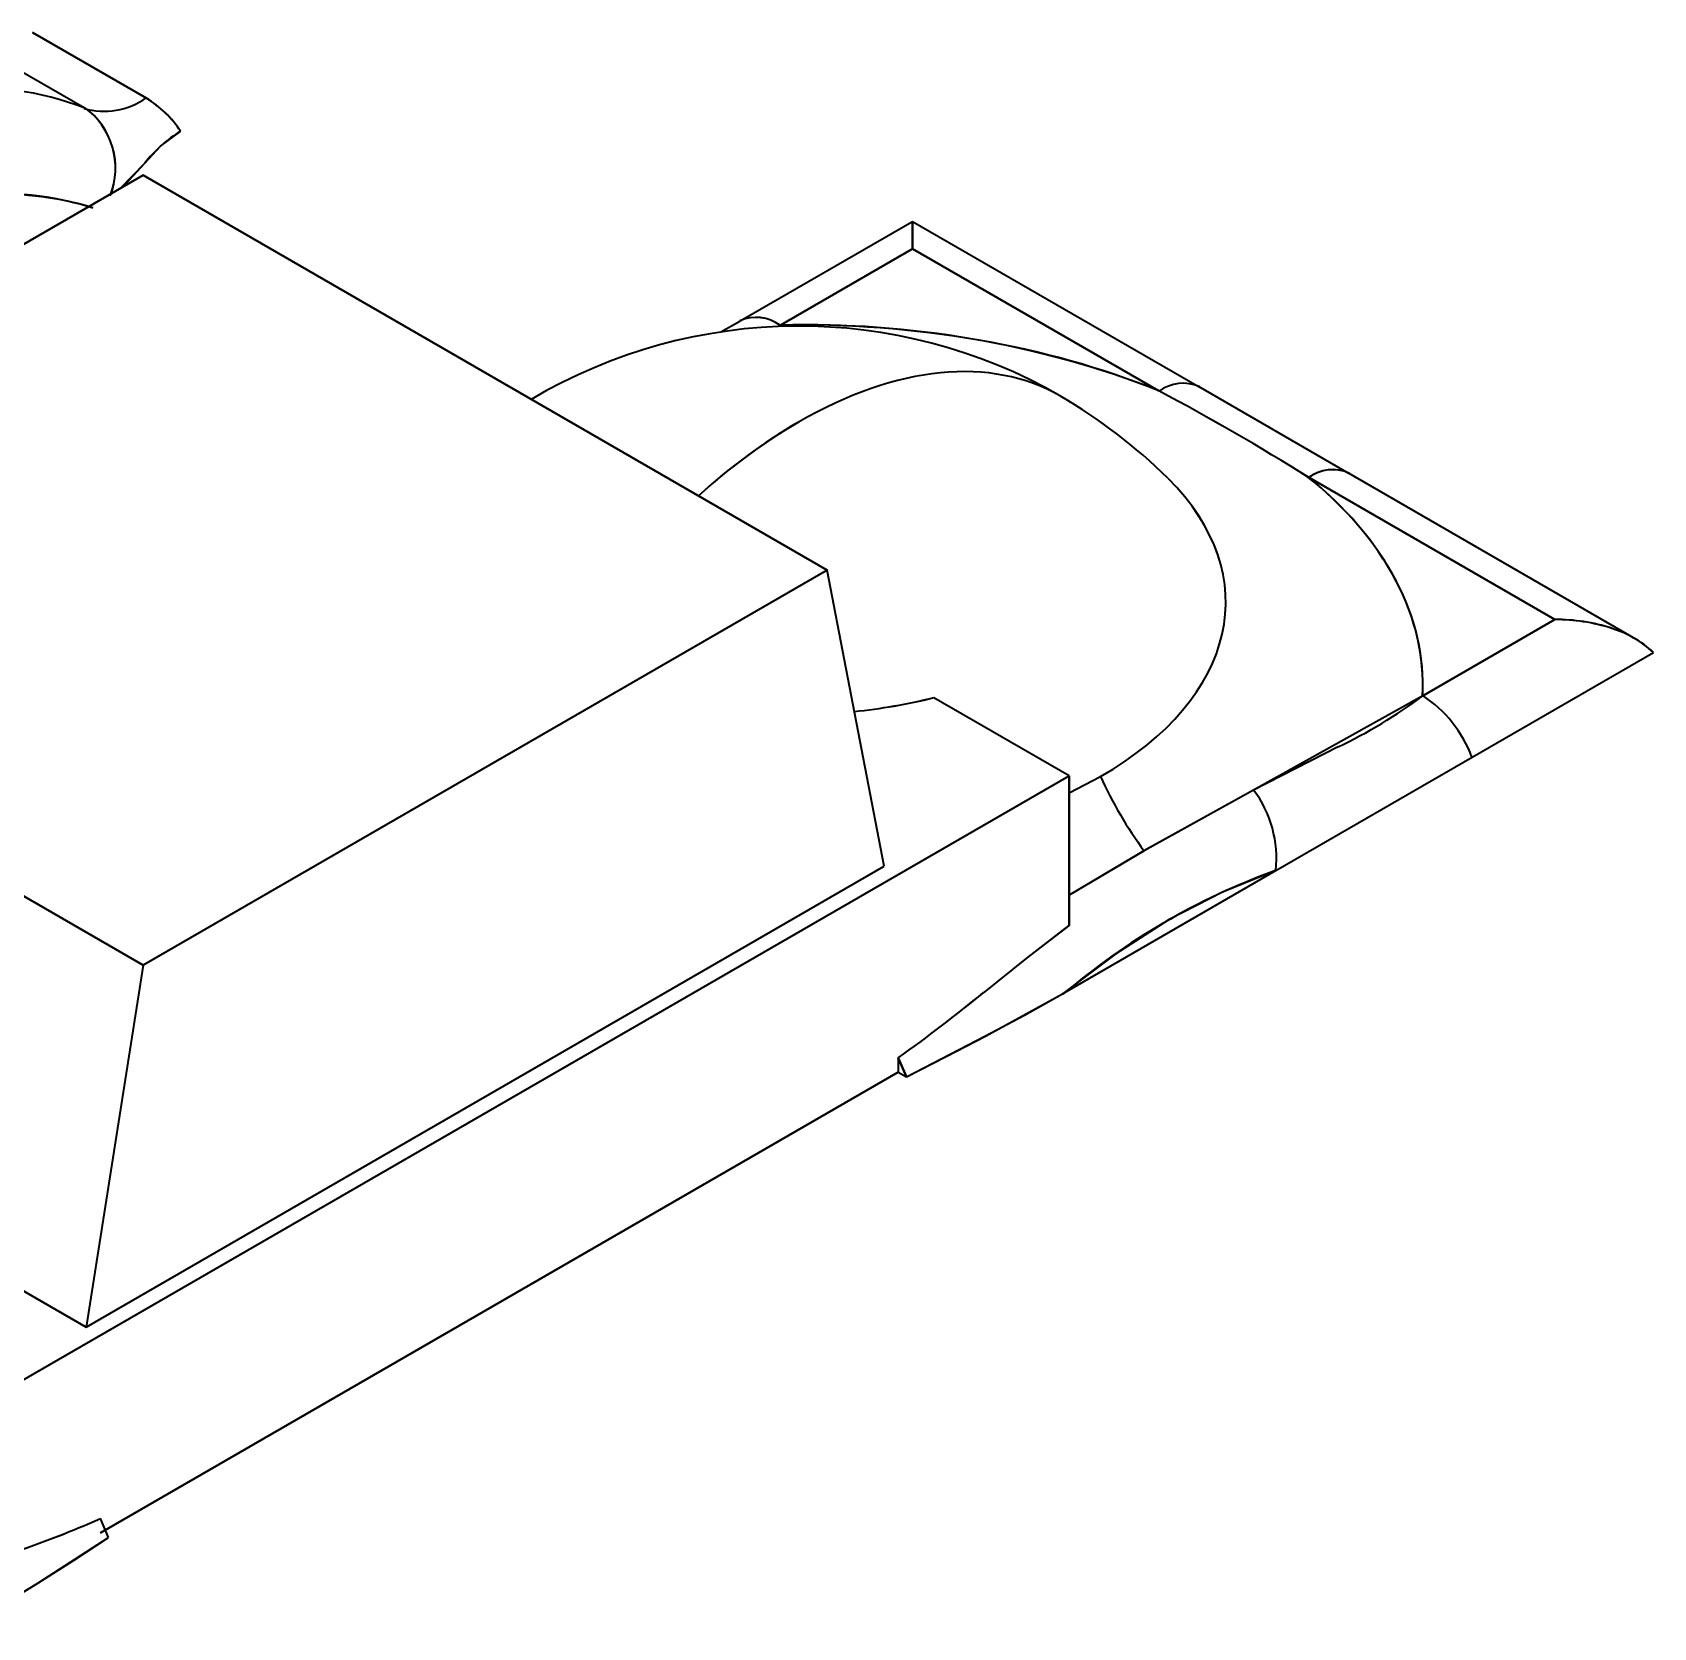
# Model space of a CAD drawing. Extents: x 146 to 1134, y 78 to 926.
# Drawn here: x 804.839 to 806.85, y 852.305 to 854.284 of the extents above; entities that cross this region are included whole.
import ezdxf

# ---------------------------------------------------------------- set-up
doc = ezdxf.new("R2010")
doc.units = 0

msp = doc.modelspace()

# ---------------------------------------------------------------- linework, layer by layer
at = {"color": 7, "lineweight": 35, "ltscale": 0.004084}
for p, q in [((804.839, 854.2839), (804.9805, 854.2023)), ((804.9805, 854.2023), (804.839, 854.2839))]:
    msp.add_line(p, q, dxfattribs=at)
at = {"color": 7, "lineweight": 35, "ltscale": 0.004083}
msp.add_line((804.903, 854.1902), (804.7615, 854.2719), dxfattribs=at)
msp.add_line((804.903, 854.1902), (804.7615, 854.2719), dxfattribs=at)
at = {"color": 7, "lineweight": 35, "ltscale": 0.000782471}
msp.add_line((804.9979, 854.1427), (805.0229, 854.1615), dxfattribs=at)
at = {"color": 7, "lineweight": 35, "ltscale": 0.000717866}
msp.add_line((804.9782, 854.1218), (804.9979, 854.1427), dxfattribs=at)
at = {"color": 7, "lineweight": 35, "ltscale": 0.001083}
msp.add_line((804.9481, 854.0906), (804.9782, 854.1218), dxfattribs=at)
at = {"color": 7, "lineweight": 35, "ltscale": 0.000715943}
msp.add_line((804.9588, 854.1007), (804.9782, 854.1218), dxfattribs=at)
at = {"color": 7, "lineweight": 35, "ltscale": 0.024494}
for p, q in [((804.1277, 853.6169), (804.9762, 854.1068)), ((804.9762, 854.1068), (804.1277, 853.6169)), ((805.8247, 853.6169), (804.9762, 854.1068)), ((804.9762, 854.1068), (805.8247, 853.6169)), ((804.9055, 852.6779), (804.0569, 853.1678)), ((804.0569, 853.1678), (804.9055, 852.6779))]:
    msp.add_line(p, q, dxfattribs=at)
at = {"color": 7, "lineweight": 35, "ltscale": 0.000382104}
msp.add_line((804.9477, 854.0902), (804.9588, 854.1007), dxfattribs=at)
at = {"color": 7, "lineweight": 35, "ltscale": 0.006175}
msp.add_line((805.7169, 853.926), (805.9308, 854.0494), dxfattribs=at)
at = {"color": 7, "lineweight": 35, "ltscale": 9.76563e-05}
for p, q in [((805.9308, 854.0455), (805.9308, 854.0494)), ((805.9308, 854.0494), (805.9308, 854.0455))]:
    msp.add_line(p, q, dxfattribs=at)
at = {"color": 7, "lineweight": 35, "ltscale": 0.010265}
msp.add_line((805.9308, 854.0494), (806.2864, 853.8442), dxfattribs=at)
at = {"color": 7, "lineweight": 35, "ltscale": 0.000747681}
for p, q in [((805.9308, 854.0455), (805.9308, 854.0156)), ((805.9308, 854.0156), (805.9308, 854.0455))]:
    msp.add_line(p, q, dxfattribs=at)
at = {"color": 7, "lineweight": 35, "ltscale": 0.004732}
for p, q in [((805.9308, 854.0156), (805.7668, 853.921)), ((805.7668, 853.921), (805.9308, 854.0156))]:
    msp.add_line(p, q, dxfattribs=at)
at = {"color": 7, "lineweight": 35, "ltscale": 0.008821}
for p, q in [((806.2364, 853.8392), (805.9308, 854.0156)), ((805.9308, 854.0156), (806.2364, 853.8392))]:
    msp.add_line(p, q, dxfattribs=at)
at = {"color": 7, "lineweight": 35, "ltscale": 0.000679263}
msp.add_line((805.6931, 853.9124), (805.7167, 853.9258), dxfattribs=at)
at = {"color": 7, "lineweight": 35, "ltscale": 0.005358}
msp.add_line((806.4722, 853.7369), (806.2866, 853.8441), dxfattribs=at)
at = {"color": 7, "lineweight": 35, "ltscale": 0.00882}
for p, q in [((806.7275, 853.5557), (806.422, 853.7321)), ((806.422, 853.7321), (806.7275, 853.5557))]:
    msp.add_line(p, q, dxfattribs=at)
at = {"color": 7, "lineweight": 35, "ltscale": 0.010263}
msp.add_line((806.472, 853.737), (806.8275, 853.5317), dxfattribs=at)
at = {"color": 7, "lineweight": 35, "ltscale": 0.024495}
for p, q in [((804.1277, 853.6169), (804.9762, 853.127)), ((804.9762, 853.127), (804.1277, 853.6169)), ((805.8247, 853.6169), (804.9762, 853.127)), ((805.8247, 853.6169), (804.9762, 853.127))]:
    msp.add_line(p, q, dxfattribs=at)
at = {"color": 7, "lineweight": 35, "ltscale": 0.009354}
msp.add_line((805.8954, 853.2495), (805.8247, 853.6169), dxfattribs=at)
msp.add_line((805.8954, 853.2495), (805.8247, 853.6169), dxfattribs=at)
at = {"color": 7, "lineweight": 35, "ltscale": 0.004731}
for p, q in [((806.5637, 853.461), (806.7275, 853.5557)), ((806.7275, 853.5557), (806.5637, 853.461))]:
    msp.add_line(p, q, dxfattribs=at)
at = {"color": 7, "lineweight": 35, "ltscale": 0.0065}
msp.add_line((806.6249, 853.3848), (806.85, 853.5148), dxfattribs=at)
msp.add_line((806.6249, 853.3848), (806.85, 853.5148), dxfattribs=at)
at = {"color": 7, "lineweight": 35, "ltscale": 0.004852}
msp.add_line((806.1252, 853.3617), (805.9572, 853.4587), dxfattribs=at)
msp.add_line((806.1252, 853.3617), (805.9572, 853.4587), dxfattribs=at)
at = {"color": 7, "lineweight": 35, "ltscale": 0.006001}
msp.add_line((806.5637, 853.461), (806.354, 853.3441), dxfattribs=at)
at = {"color": 7, "lineweight": 35, "ltscale": 0.002946}
msp.add_line((806.459, 853.3976), (806.354, 853.3441), dxfattribs=at)
at = {"color": 7, "lineweight": 35, "ltscale": 0.007032}
msp.add_line((806.3813, 853.2442), (806.6249, 853.3848), dxfattribs=at)
msp.add_line((806.3813, 853.2442), (806.6249, 853.3848), dxfattribs=at)
at = {"color": 7, "lineweight": 35, "ltscale": 0.040824}
msp.add_line((804.7111, 852.5452), (806.1252, 853.3617), dxfattribs=at)
msp.add_line((804.7111, 852.5452), (806.1252, 853.3617), dxfattribs=at)
at = {"color": 7, "lineweight": 35, "ltscale": 0.00463}
for p, q in [((806.1252, 853.3617), (806.1252, 853.1765)), ((806.1252, 853.1765), (806.1252, 853.3617))]:
    msp.add_line(p, q, dxfattribs=at)
at = {"color": 7, "lineweight": 35, "ltscale": 0.001097}
msp.add_line((806.1252, 853.3405), (806.1641, 853.3608), dxfattribs=at)
msp.add_line((806.1252, 853.3405), (806.1641, 853.3608), dxfattribs=at)
at = {"color": 7, "lineweight": 35, "ltscale": 0.003891}
msp.add_line((806.354, 853.3441), (806.2178, 853.2687), dxfattribs=at)
at = {"color": 7, "lineweight": 35, "ltscale": 0.003888}
msp.add_line((806.354, 853.3441), (806.218, 853.2688), dxfattribs=at)
at = {"color": 7, "lineweight": 35, "ltscale": 0.002695}
msp.add_line((806.218, 853.2688), (806.1252, 853.2138), dxfattribs=at)
at = {"color": 7, "lineweight": 35, "ltscale": 0.002693}
msp.add_line((806.2178, 853.2687), (806.1252, 853.2137), dxfattribs=at)
at = {"color": 7, "lineweight": 35, "ltscale": 0.028578}
msp.add_line((804.9055, 852.6779), (805.8954, 853.2495), dxfattribs=at)
msp.add_line((804.9055, 852.6779), (805.8954, 853.2495), dxfattribs=at)
at = {"color": 7, "lineweight": 35, "ltscale": 0.007638}
msp.add_line((806.1167, 853.0914), (806.3813, 853.2442), dxfattribs=at)
msp.add_line((806.1167, 853.0914), (806.3813, 853.2442), dxfattribs=at)
at = {"color": 7, "lineweight": 35, "ltscale": 0.001781}
msp.add_line((806.3813, 853.2442), (806.3153, 853.2173), dxfattribs=at)
at = {"color": 7, "lineweight": 35, "ltscale": 0.001858}
msp.add_line((806.3153, 853.2173), (806.2491, 853.1834), dxfattribs=at)
at = {"color": 7, "lineweight": 35, "ltscale": 0.001678}
msp.add_line((806.1252, 853.1765), (806.0722, 853.1354), dxfattribs=at)
at = {"color": 7, "lineweight": 35, "ltscale": 0.001685}
msp.add_line((806.1256, 853.1766), (806.0723, 853.1354), dxfattribs=at)
at = {"color": 7, "lineweight": 35, "ltscale": 0.001967}
msp.add_line((806.2491, 853.1834), (806.1829, 853.1409), dxfattribs=at)
at = {"color": 7, "lineweight": 35, "ltscale": 0.001699}
msp.add_line((806.0723, 853.1354), (806.0191, 853.093), dxfattribs=at)
at = {"color": 7, "lineweight": 35, "ltscale": 0.001692}
msp.add_line((806.0722, 853.1354), (806.0193, 853.0931), dxfattribs=at)
at = {"color": 7, "lineweight": 35, "ltscale": 0.002067}
msp.add_line((806.1829, 853.1409), (806.1167, 853.0914), dxfattribs=at)
at = {"color": 7, "lineweight": 35, "ltscale": 0.011364}
msp.add_line((804.9762, 853.127), (804.9055, 852.6779), dxfattribs=at)
msp.add_line((804.9762, 853.127), (804.9055, 852.6779), dxfattribs=at)
at = {"color": 7, "lineweight": 35, "ltscale": 0.002717}
msp.add_line((806.0215, 853.039), (806.1167, 853.0914), dxfattribs=at)
at = {"color": 7, "lineweight": 35, "ltscale": 0.001353}
msp.add_line((806.0695, 853.0649), (806.1168, 853.0914), dxfattribs=at)
at = {"color": 7, "lineweight": 35, "ltscale": 0.001367}
msp.add_line((806.0214, 853.0391), (806.0695, 853.0649), dxfattribs=at)
at = {"color": 7, "lineweight": 35, "ltscale": 0.002757}
msp.add_line((805.9234, 852.9884), (806.0214, 853.0391), dxfattribs=at)
at = {"color": 7, "lineweight": 35, "ltscale": 0.001379}
msp.add_line((805.9725, 853.0136), (806.0215, 853.039), dxfattribs=at)
at = {"color": 7, "lineweight": 35, "ltscale": 0.000442505}
msp.add_line((805.9131, 853.012), (805.9131, 852.9943), dxfattribs=at)
msp.add_line((805.9131, 853.012), (805.9131, 852.9943), dxfattribs=at)
at = {"color": 7, "lineweight": 35, "ltscale": 0.000642357}
for p, q in [((805.9233, 852.9884), (805.9131, 853.012)), ((805.9131, 853.012), (805.9234, 852.9884))]:
    msp.add_line(p, q, dxfattribs=at)
at = {"color": 7, "lineweight": 35, "ltscale": 0.001382}
msp.add_line((805.9233, 852.9884), (805.9725, 853.0136), dxfattribs=at)
at = {"color": 7, "lineweight": 35, "ltscale": 0.028577}
for p, q in [((805.9131, 852.9943), (804.9232, 852.4227)), ((804.9232, 852.4227), (805.9131, 852.9943))]:
    msp.add_line(p, q, dxfattribs=at)
at = {"color": 7, "lineweight": 35, "ltscale": 0.000295249}
msp.add_line((805.9131, 852.9943), (805.9233, 852.9884), dxfattribs=at)
msp.add_line((805.9131, 852.9943), (805.9233, 852.9884), dxfattribs=at)
at = {"color": 7, "lineweight": 35, "ltscale": 0.000643756}
msp.add_line((804.9334, 852.4168), (804.9232, 852.4404), dxfattribs=at)
msp.add_line((804.9334, 852.4168), (804.9232, 852.4404), dxfattribs=at)
at = {"color": 7, "lineweight": 35, "ltscale": 0.002605}
msp.add_line((804.8458, 852.3604), (804.9334, 852.4168), dxfattribs=at)
at = {"color": 7, "lineweight": 35, "ltscale": 0.001303}
msp.add_line((804.8897, 852.3884), (804.9334, 852.4168), dxfattribs=at)
at = {"color": 7, "lineweight": 35, "ltscale": 0.001306}
msp.add_line((804.8458, 852.3602), (804.8897, 852.3884), dxfattribs=at)
at = {"color": 7, "lineweight": 35, "ltscale": 0.002654}
msp.add_line((804.7549, 852.3052), (804.8458, 852.3602), dxfattribs=at)
at = {"color": 7, "lineweight": 35, "ltscale": 0.001308}
msp.add_line((804.8014, 852.3328), (804.8458, 852.3604), dxfattribs=at)
at = {"color": 7, "lineweight": 35}
for centre, radius, start, end in [((804.9279, 854.277), 0.0908, 253.9483, 305.0835), ((804.928, 854.277), 0.0908, 253.9465, 305.0822), ((804.9106, 854.088), 0.134, 33.2287, 58.601), ((804.9081, 854.0853), 0.1376, 33.5667, 58.2797), ((804.8489, 854.1155), 0.0931, 338.3195, 54.1513), ((804.849, 854.1155), 0.0931, 338.2933, 54.1772), ((805.1133, 854.0161), 0.1714, 121.8888, 141.9689), ((804.7974, 853.6742), 0.4092, 73.4373, 109.8364), ((804.8025, 853.7242), 0.3595, 71.9399, 96.7698), ((805.7897, 853.2679), 0.6517, 60.1094, 120.622), ((805.7368, 853.8804), 0.0501, 53.4511, 113.8749), ((805.7367, 853.8802), 0.0502, 53.5079, 113.4765), ((805.791, 852.6168), 1.3044, 80.1936, 91.0581), ((805.7999, 852.7094), 1.2117, 68.8803, 91.5638), ((805.8339, 852.8362), 1.0808, 68.1383, 80.4577), ((805.7773, 853.2535), 0.6701, 45.4202, 59.8108), ((804.8942, 851.2997), 2.8723, 57.8672, 62.1433), ((804.8921, 851.296), 2.8766, 57.8704, 62.1401), ((806.2665, 853.7986), 0.0501, 66.1378, 126.5676), ((806.2665, 853.7985), 0.0502, 66.5352, 126.5121), ((806.1637, 853.163), 0.7394, 120.4164, 132.4001), ((806.1627, 853.1644), 0.7377, 120.4063, 132.2447), ((806.1633, 853.4017), 0.4194, 28.7325, 51.9487), ((806.4521, 853.6915), 0.0501, 66.1379, 126.5676), ((806.4521, 853.6913), 0.0502, 66.5352, 126.5121), ((806.2906, 853.4727), 0.2733, 357.5475, 28.503), ((806.7282, 853.3246), 0.231, 72.3468, 90.1652), ((806.7294, 853.3322), 0.2234, 72.0409, 90.4707), ((806.7596, 853.4169), 0.1334, 47.3012, 73.1866), ((806.7601, 853.4177), 0.1324, 47.2033, 73.287), ((805.7936, 854.1067), 0.6682, 275.5647, 284.1631), ((805.7958, 854.0977), 0.659, 275.4565, 284.1753), ((806.1855, 853.9703), 0.6345, 295.5263, 306.5924), ((806.479, 853.3313), 0.1552, 20.1574, 56.8854), ((806.479, 853.3313), 0.1552, 20.1566, 56.8815), ((806.6345, 853.5745), 0.5167, 204.4307, 216.2705), ((806.6345, 853.5745), 0.5167, 204.4307, 216.2704), ((806.2406, 853.2591), 0.1417, 353.9558, 36.8552), ((806.2406, 853.2591), 0.1417, 353.9558, 36.8552), ((806.6753, 852.4351), 0.861, 109.9707, 130.4004), ((804.7083, 854.6985), 2.0727, 305.5392, 309.2342), ((804.7046, 854.6976), 2.0742, 305.6384, 309.3243), ((804.4069, 853.6121), 1.2804, 288.6809, 293.7822), ((804.4059, 853.6163), 1.2847, 288.6737, 293.7452)]:
    msp.add_arc(centre, radius, start, end, dxfattribs=at)
for centre, major_axis, start_param, end_param in [((804.4473, 853.3028), (-0.5, -0.866), 3.226716, 3.818013), ((804.4473, 853.3028), (-0.5, -0.866), 3.226716, 3.818013), ((805.7894, 853.2698), (-0.325, -0.5629), 3.141593, 3.926991), ((805.7894, 853.2698), (-0.325, -0.5629), 3.141593, 3.926991), ((805.7894, 853.474), (0.7746, 0), 6.254141, 6.89833), ((805.7894, 853.5771), (0.53, 0), 5.497787, 6.8092), ((805.7894, 853.5771), (0.53, 0), 5.497787, 6.809266)]:
    msp.add_ellipse(centre, major_axis=major_axis, ratio=0.57735, start_param=start_param, end_param=end_param, dxfattribs=at)

doc.saveas('drawing.dxf')
